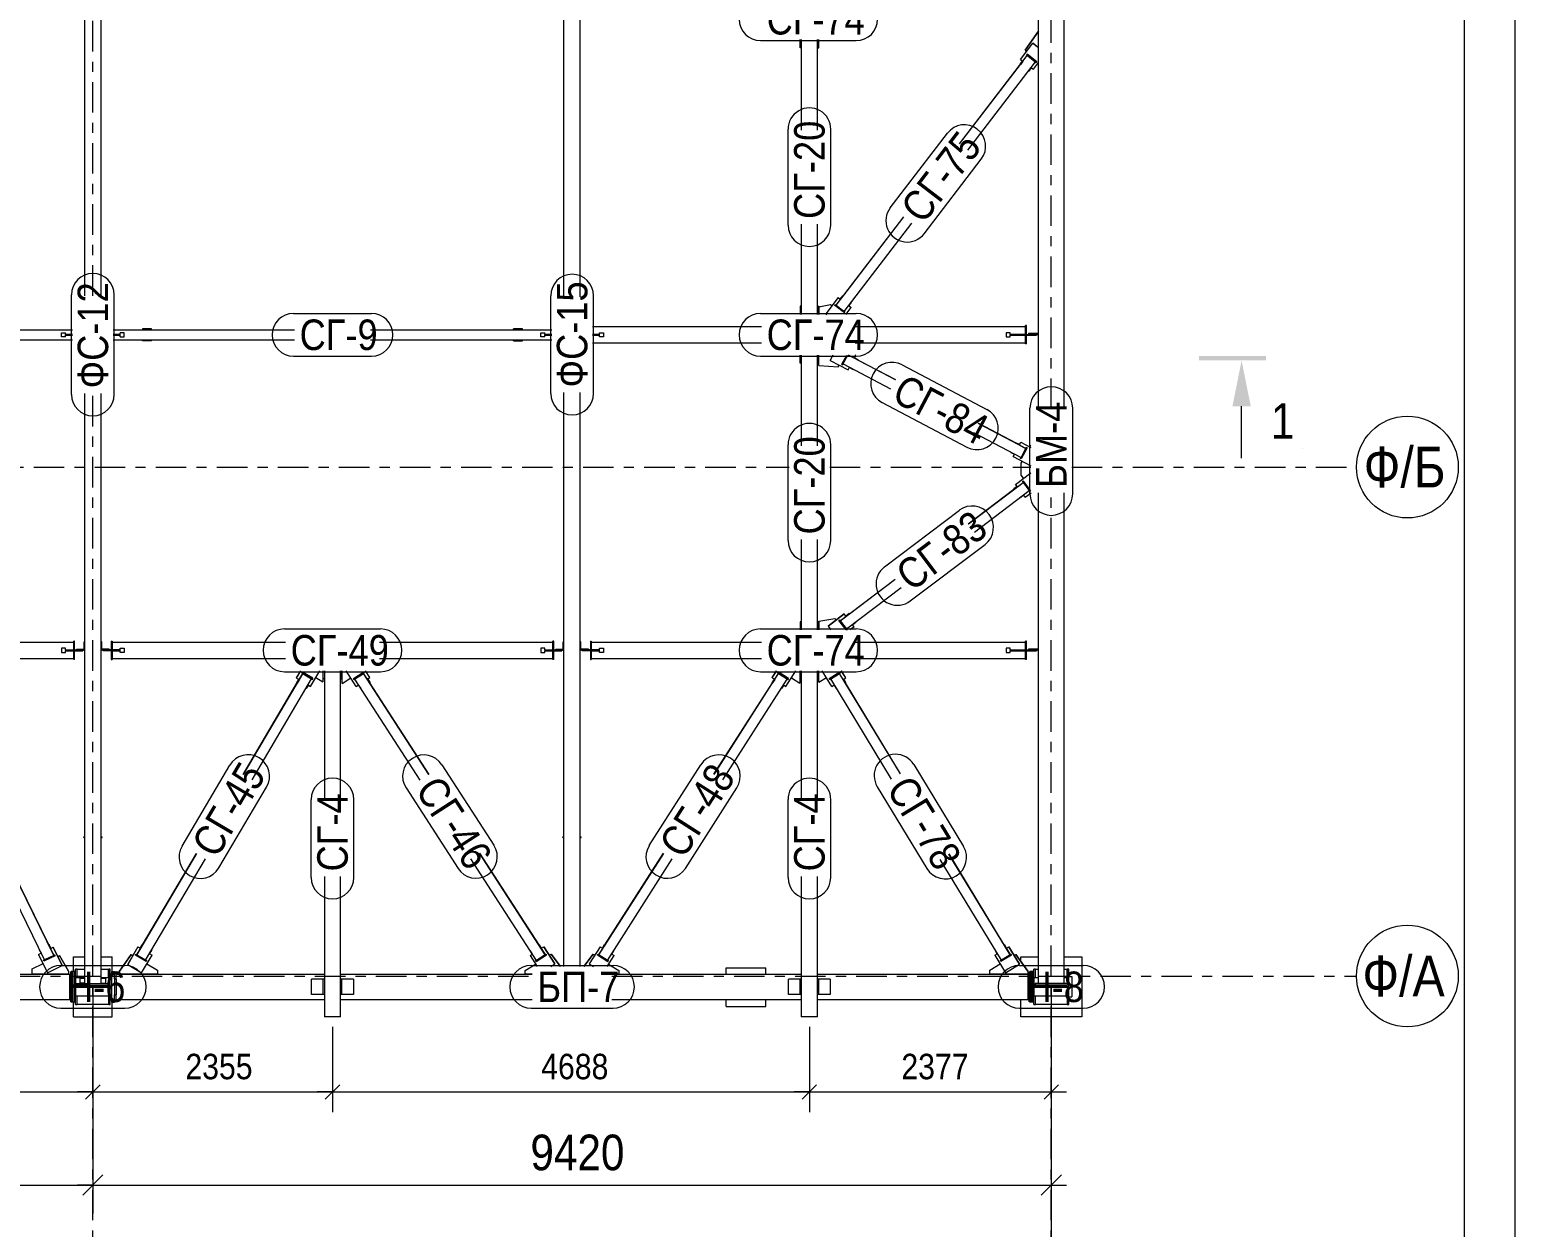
# Model space of a CAD drawing. Header units: millimetres. Extents: x -59 to 782, y -224 to 370.
# Drawn here: x 635.8 to 781.8, y -24.7 to 93 of the extents above; entities that cross this region are included whole.
import ezdxf

# ---------------------------------------------------------------- set-up
doc = ezdxf.new("R2010")
doc.units = ezdxf.units.MM
doc.linetypes.add('XKITLINE00', pattern=[0])
doc.linetypes.add('XKITLINE03', pattern=[6, 3, -1, 1, -1])
for name, color, linetype, lineweight in [('DrawingSheet', 5, 'Continuous', 0), ('Part', 2, 'Continuous', 0), ('PartMark', 3, 'Continuous', 0), ('S-GRID', 1, 'Continuous', 0), ('Section', 6, 'Continuous', 0), ('Z-DIMENSIONS', 1, 'Continuous', 0)]:
    doc.layers.add(name, color=color, linetype=linetype, lineweight=lineweight)
doc.styles.add('GOST type A', font='ARIAL.TTF')

msp = doc.modelspace()

# ---------------------------------------------------------------- hatches: boundary and pattern name
at = {"layer": 'Section'}
for points in [[(750.7, 60.9), (757.3, 60.9), (757.3, 60.48), (750.7, 60.48)], [(754.9, 60.48), (755.8, 55.98), (754, 55.98)]]:
    msp.add_hatch(color=256, dxfattribs=at).paths.add_polyline_path(points, flags=17)

# ---------------------------------------------------------------- linework, layer by layer
at = {"layer": 'DrawingSheet', "linetype": 'XKITLINE00', "lineweight": 0}
for p, q in [((781.8, -224), (781.8, 370)), ((776.8, -219), (776.8, 365))]:
    msp.add_line(p, q, dxfattribs=at)
at = {"layer": 'Part', "linetype": 'XKITLINE00', "lineweight": 0}
for p, q in [((641.2, 66.83), (641.2, 124.8)), ((642.8, 66.83), (642.8, 124.8)), ((688.3, 66.74), (688.3, 124.8)), ((689.9, 66.74), (689.9, 124.8)), ((734.95, 55.69), (734.95, 103.9)), ((737.45, 55.69), (737.45, 103.9)), ((711.5, 91.2), (711.5, 92)), ((711.62, 92), (711.62, 83.09)), ((713.22, 83.09), (713.22, 92)), ((713.34, 91.2), (713.34, 92)), ((734.95, 92.84), (733.62, 90.97)), ((733.62, 90.97), (734.95, 92.84)), ((711.62, 91.2), (711.5, 91.2)), ((713.22, 91.2), (713.34, 91.2)), ((733.17, 90.05), (734.38, 91.64)), ((733.17, 90.05), (734.38, 91.64)), ((733.62, 90.97), (733.62, 90.97)), ((733.62, 90.97), (733.78, 90.84)), ((733.81, 90.55), (733.76, 90.49)), ((733.77, 90.5), (733.81, 90.56)), ((734.77, 89.83), (733.81, 90.56)), ((733.81, 90.56), (733.81, 90.55)), ((733.81, 90.55), (734.77, 89.82)), ((734.95, 91.2), (734.38, 91.64)), ((734.38, 91.64), (734.38, 91.64)), ((734.38, 91.64), (734.95, 91.21)), ((727.19, 81.75), (733.84, 90.43)), ((727.19, 81.76), (733.16, 89.55)), ((727.99, 81.14), (734.64, 89.82)), ((733.37, 89.89), (733.13, 89.58)), ((733.13, 89.57), (733.37, 89.89)), ((733.13, 89.58), (733.13, 89.57)), ((733.13, 89.57), (733.16, 89.55)), ((733.41, 89.86), (733.16, 89.55)), ((733.17, 90.05), (733.41, 89.87)), ((733.17, 90.05), (733.17, 90.05)), ((733.37, 89.89), (733.37, 89.89)), ((733.37, 89.89), (733.41, 89.86)), ((733.41, 89.87), (733.84, 90.43)), ((733.41, 89.86), (733.41, 89.87)), ((733.76, 90.49), (733.77, 90.5)), ((733.76, 90.49), (734.72, 89.76)), ((734.23, 89.23), (733.99, 88.91)), ((734.2, 89.26), (734.44, 89.08)), ((734.2, 89.25), (734.23, 89.23)), ((734.23, 89.23), (734.23, 89.23)), ((734.44, 89.08), (734.95, 89.74)), ((734.72, 89.76), (734.77, 89.82)), ((734.77, 89.82), (734.77, 89.83)), ((733.96, 88.94), (733.99, 88.91)), ((715.05, 65.9), (721.71, 74.59)), ((715.73, 66.8), (721.7, 74.59)), ((711.62, 73.88), (711.62, 65)), ((713.22, 65), (713.22, 73.88)), ((715.84, 65.29), (722.5, 73.98)), ((711.62, 65.8), (711.5, 65.8)), ((711.5, 65.8), (711.5, 65)), ((713.22, 65.8), (713.34, 65.8)), ((713.34, 65.8), (713.34, 65)), ((713.36, 65.74), (714.48, 65.99)), ((713.36, 65.73), (714.48, 65.99)), ((713.36, 65.73), (713.36, 65.74)), ((713.36, 65), (713.36, 65.73)), ((715.25, 66.66), (714.03, 65.07)), ((715.25, 66.66), (714.03, 65.07)), ((714.48, 65.99), (714.48, 65.99)), ((714.48, 65.99), (714.64, 65.87)), ((714.48, 65.99), (714.64, 65.86)), ((714.92, 65.9), (714.97, 65.96)), ((714.92, 65.89), (714.97, 65.95)), ((714.92, 65.89), (714.92, 65.9)), ((715.88, 65.16), (714.92, 65.89)), ((714.97, 65.95), (714.97, 65.96)), ((714.97, 65.96), (715.05, 65.9)), ((715.92, 65.22), (714.97, 65.95)), ((715.05, 65.9), (715.49, 66.47)), ((715.05, 65.9), (715.05, 65.9)), ((715.05, 65.9), (715.84, 65.29)), ((715.25, 66.66), (715.46, 66.5)), ((715.25, 66.66), (715.46, 66.5)), ((715.25, 66.66), (715.25, 66.66)), ((715.46, 66.5), (715.7, 66.82)), ((715.7, 66.81), (715.46, 66.5)), ((715.46, 66.5), (715.49, 66.47)), ((715.46, 66.5), (715.46, 66.5)), ((715.49, 66.47), (715.73, 66.79)), ((715.73, 66.8), (715.7, 66.82)), ((715.7, 66.82), (715.7, 66.81)), ((715.73, 66.79), (715.7, 66.81)), ((715.73, 66.79), (715.73, 66.8)), ((716.28, 65.86), (716.31, 65.84)), ((716.31, 65.84), (716.56, 66.16)), ((716.32, 65.84), (716.52, 65.68)), ((716.32, 65.84), (716.52, 65.69)), ((716.56, 66.16), (716.53, 66.18)), ((716.56, 66.16), (716.53, 66.18)), ((716.56, 66.16), (716.56, 66.16)), ((714.03, 65.07), (714.13, 65)), ((714.03, 65.07), (714.03, 65.07)), ((715.85, 65.29), (715.92, 65.23)), ((715.88, 65.16), (715.92, 65.22)), ((715.92, 65.23), (715.92, 65.22)), ((716, 65), (716.52, 65.68)), ((716.52, 65.68), (716.52, 65.69)), ((626.61, 63.5), (640, 63.5)), ((638.92, 62.8), (638.92, 63.2)), ((638.92, 63.2), (639.32, 63.2)), ((639.32, 62.8), (638.92, 62.8)), ((639.32, 63.04), (639.32, 63.2)), ((639.32, 63.05), (640, 63.05)), ((639.32, 63.04), (639.32, 62.96)), ((639.32, 63.04), (640, 63.04)), ((639.32, 62.96), (640, 62.96)), ((639.32, 62.8), (639.32, 62.96)), ((639.32, 62.95), (640, 62.95)), ((644, 63.5), (661.82, 63.5)), ((644, 63.05), (644.68, 63.05)), ((644.68, 63.04), (644, 63.04)), ((644.68, 62.96), (644, 62.96)), ((644, 62.95), (644.68, 62.95)), ((645.08, 63.2), (644.68, 63.2)), ((644.68, 63.04), (644.68, 63.2)), ((644.68, 62.96), (644.68, 63.04)), ((644.68, 62.8), (644.68, 62.96)), ((644.68, 62.8), (645.08, 62.8)), ((645.08, 62.8), (645.08, 63.2)), ((647.75, 63.6), (646.86, 63.6)), ((646.86, 63.6), (646.86, 63.5)), ((647.69, 63.5), (647.69, 63.6)), ((647.75, 63.5), (647.75, 63.6)), ((669.28, 63.5), (687.1, 63.5)), ((684.24, 63.6), (683.35, 63.6)), ((683.35, 63.5), (683.35, 63.6)), ((683.41, 63.5), (683.41, 63.6)), ((684.24, 63.5), (684.24, 63.6)), ((686.02, 62.8), (686.02, 63.2)), ((686.02, 63.2), (686.42, 63.2)), ((686.42, 62.8), (686.02, 62.8)), ((686.42, 63.04), (686.42, 63.2)), ((686.42, 63.05), (687.1, 63.05)), ((686.42, 63.04), (686.42, 62.96)), ((686.42, 63.04), (687.1, 63.04)), ((686.42, 62.96), (687.1, 62.96)), ((686.42, 62.8), (686.42, 62.96)), ((686.42, 62.95), (687.1, 62.95)), ((691.1, 63.8), (707.72, 63.8)), ((691.1, 63.05), (691.78, 63.05)), ((691.78, 63.04), (691.1, 63.04)), ((691.78, 62.96), (691.1, 62.96)), ((691.1, 62.95), (691.78, 62.95)), ((691.78, 63.2), (692.18, 63.2)), ((691.78, 63.04), (691.78, 63.2)), ((691.78, 62.96), (691.78, 63.04)), ((691.78, 62.8), (691.78, 62.96)), ((692.18, 62.8), (691.78, 62.8)), ((692.18, 63.2), (692.18, 62.8)), ((716.93, 63.8), (733.67, 63.8)), ((732.17, 63.2), (731.77, 63.2)), ((731.77, 63.2), (731.77, 62.8)), ((731.77, 62.8), (732.17, 62.8)), ((732.17, 63.04), (732.17, 63.2)), ((732.17, 63.05), (733.67, 63.05)), ((732.17, 63.04), (732.17, 62.96)), ((732.17, 63.04), (734.75, 63.04)), ((732.17, 62.96), (734.75, 62.96)), ((732.17, 62.8), (732.17, 62.96)), ((732.17, 62.95), (733.67, 62.95)), ((733.75, 63.9), (733.67, 63.9)), ((733.67, 63.04), (733.67, 63.9)), ((733.75, 63.04), (733.67, 63.04)), ((733.75, 62.96), (733.67, 62.96)), ((733.67, 62.1), (733.67, 62.96)), ((733.75, 63.04), (733.75, 63.9)), ((733.75, 62.1), (733.75, 62.96)), ((734.95, 63.12), (733.95, 63.12)), ((733.95, 63.12), (733.95, 63.04)), ((734.75, 63.04), (734.75, 62.96)), ((734.75, 63.04), (734.95, 63.04)), ((626.61, 62.5), (640, 62.5)), ((644, 62.5), (661.82, 62.5)), ((646.86, 62.4), (646.86, 62.5)), ((647.75, 62.4), (646.86, 62.4)), ((647.69, 62.4), (647.69, 62.5)), ((647.75, 62.4), (647.75, 62.5)), ((669.28, 62.5), (687.1, 62.5)), ((683.35, 62.4), (683.35, 62.5)), ((683.35, 62.4), (684.24, 62.4)), ((683.41, 62.4), (683.41, 62.5)), ((684.24, 62.4), (684.24, 62.5)), ((691.1, 62.2), (707.72, 62.2)), ((716.93, 62.2), (733.67, 62.2)), ((733.75, 62.1), (733.67, 62.1)), ((711.5, 60.2), (711.5, 61)), ((711.62, 60.2), (711.5, 60.2)), ((711.62, 61), (711.62, 52.09)), ((713.22, 52.09), (713.22, 61)), ((713.22, 60.2), (713.34, 60.2)), ((713.34, 60.2), (713.34, 61)), ((713.36, 59.99), (713.36, 61)), ((713.36, 59.99), (715.26, 59.84)), ((714.74, 61), (714.47, 60.48)), ((714.47, 60.48), (714.74, 61)), ((714.47, 60.48), (716.24, 59.55)), ((714.47, 60.48), (714.47, 60.48)), ((715.26, 59.84), (715.35, 60.02)), ((715.62, 60.09), (716.1, 61)), ((715.62, 60.1), (716.1, 61)), ((715.62, 60.1), (715.62, 60.09)), ((715.62, 60.09), (715.69, 60.05)), ((715.69, 60.05), (716.19, 61)), ((715.74, 60.14), (720.4, 57.69)), ((720.87, 58.58), (716.26, 61)), ((716.28, 61), (716.84, 60.7)), ((716.84, 60.7), (716.98, 60.97)), ((716.84, 60.7), (716.86, 60.73)), ((716.84, 60.7), (716.84, 60.7)), ((716.84, 60.7), (716.84, 60.7)), ((716.84, 60.7), (717.2, 60.51)), ((716.84, 60.7), (716.84, 60.7)), ((716.85, 60.71), (716.85, 60.71)), ((716.86, 60.74), (717.22, 60.55)), ((716.86, 60.73), (716.86, 60.74)), ((717.22, 60.55), (716.86, 60.73)), ((716.98, 60.97), (716.92, 61)), ((716.98, 60.97), (716.92, 61)), ((716.98, 60.97), (716.98, 60.97)), ((717.2, 60.51), (717.22, 60.55)), ((717.2, 60.52), (720.88, 58.59)), ((717.22, 60.55), (717.22, 60.55)), ((716.24, 59.55), (716.37, 59.81)), ((716.36, 59.78), (716.38, 59.81)), ((716.36, 59.78), (716.71, 59.59)), ((716.36, 59.78), (716.36, 59.78)), ((716.71, 59.59), (716.73, 59.62)), ((641.2, -0.74), (641.2, 57.23)), ((642.8, -0.74), (642.8, 57.23)), ((688.3, 0.94), (688.3, 57.33)), ((689.9, 0.94), (689.9, 57.33)), ((733.7, 51.84), (729.02, 54.29)), ((729.03, 54.3), (732.71, 52.37)), ((728.56, 53.41), (733.23, 50.95)), ((732.22, 51.45), (732.23, 51.47)), ((732.22, 51.44), (732.24, 51.47)), ((732.22, 51.45), (732.22, 51.44)), ((732.22, 51.44), (732.57, 51.26)), ((732.45, 51.03), (732.57, 51.26)), ((732.45, 51.03), (732.57, 51.26)), ((732.57, 51.26), (732.59, 51.29)), ((732.7, 52.37), (732.72, 52.4)), ((732.72, 52.4), (732.7, 52.36)), ((732.7, 52.37), (732.7, 52.36)), ((732.7, 52.36), (733.06, 52.18)), ((733.08, 52.22), (732.72, 52.4)), ((732.72, 52.4), (732.72, 52.4)), ((733.08, 52.21), (732.72, 52.4)), ((733.08, 52.21), (733.06, 52.18)), ((733.06, 52.18), (733.7, 51.84)), ((733.08, 52.22), (733.2, 52.45)), ((733.08, 52.21), (733.2, 52.44)), ((733.08, 52.22), (733.08, 52.21)), ((733.74, 51.92), (733.18, 50.86)), ((733.2, 52.44), (733.2, 52.45)), ((733.2, 52.45), (734.2, 51.92)), ((733.2, 52.44), (734.2, 51.92)), ((733.23, 50.95), (733.7, 51.84)), ((733.81, 51.89), (733.25, 50.82)), ((733.7, 51.84), (733.74, 51.93)), ((733.7, 51.84), (733.7, 51.84)), ((733.81, 51.89), (733.74, 51.93)), ((733.74, 51.93), (733.74, 51.92)), ((733.81, 51.89), (733.74, 51.92)), ((733.81, 51.89), (733.81, 51.89)), ((734.08, 51.98), (734.18, 52.16)), ((734.08, 51.98), (734.18, 52.16)), ((734.2, 52.16), (734.18, 52.16)), ((734.18, 52.16), (734.18, 52.16)), ((734.18, 52.16), (734.2, 52.16)), ((732.45, 51.03), (732.45, 51.03)), ((732.45, 51.03), (734.2, 50.11)), ((733.18, 50.87), (733.23, 50.95)), ((733.18, 50.86), (733.18, 50.87)), ((733.25, 50.82), (733.18, 50.86)), ((733.25, 50.39), (733.34, 50.56)), ((733.25, 50.39), (733.34, 50.56)), ((733.25, 50.39), (733.25, 50.39)), ((733.25, 50.39), (733.25, 50.39)), ((733.25, 49.21), (733.25, 50.39)), ((728.05, 44.42), (733.43, 48.49)), ((732.68, 48.3), (734.2, 49.45)), ((732.68, 48.3), (734.2, 49.45)), ((732.86, 48.06), (732.68, 48.3)), ((732.68, 48.3), (732.68, 48.3)), ((732.86, 48.06), (733.43, 48.49)), ((733.47, 48.91), (733.25, 49.21)), ((733.37, 48.58), (733.43, 48.62)), ((733.43, 48.61), (733.37, 48.57)), ((733.37, 48.57), (733.37, 48.58)), ((733.37, 48.57), (734.1, 47.61)), ((734.16, 47.67), (733.43, 48.62)), ((733.43, 48.62), (733.43, 48.61)), ((733.43, 48.61), (734.16, 47.66)), ((728.04, 44.43), (732.53, 47.83)), ((728.65, 43.62), (734.03, 47.69)), ((732.83, 48.1), (732.51, 47.86)), ((732.51, 47.85), (732.83, 48.09)), ((732.51, 47.86), (732.51, 47.85)), ((732.54, 47.82), (732.51, 47.85)), ((732.86, 48.06), (732.54, 47.82)), ((732.83, 48.09), (732.83, 48.09)), ((732.83, 48.09), (732.86, 48.06)), ((732.86, 48.06), (732.86, 48.06)), ((733.17, 46.99), (733.14, 47.02)), ((733.48, 47.23), (733.17, 46.99)), ((733.64, 47.03), (733.46, 47.26)), ((733.46, 47.26), (733.48, 47.23)), ((733.48, 47.23), (733.48, 47.23)), ((733.64, 47.03), (734.22, 47.47)), ((734.1, 47.61), (734.16, 47.66)), ((734.16, 47.66), (734.16, 47.67)), ((734.95, -0.74), (734.95, 47.47)), ((737.45, -0.74), (737.45, 47.47)), ((711.62, 42.88), (711.62, 34)), ((713.22, 34), (713.22, 42.88)), ((715.46, 34.9), (720.85, 38.98)), ((716.06, 34.1), (721.45, 38.18)), ((716.35, 35.59), (720.84, 38.99)), ((713.36, 34.86), (714.93, 35.14)), ((713.36, 34.86), (714.93, 35.14)), ((714.26, 34.38), (715.85, 35.58)), ((715.85, 35.58), (714.26, 34.37)), ((714.93, 35.14), (714.93, 35.14)), ((715.05, 34.98), (714.93, 35.14)), ((715.05, 34.98), (714.93, 35.14)), ((715.46, 34.91), (716.03, 35.34)), ((716.01, 35.37), (715.85, 35.58)), ((716.01, 35.37), (715.85, 35.58)), ((715.85, 35.58), (715.85, 35.58)), ((716.01, 35.38), (716.33, 35.62)), ((716.33, 35.61), (716.01, 35.37)), ((716.01, 35.37), (716.01, 35.38)), ((716.03, 35.34), (716.01, 35.37)), ((716.03, 35.34), (716.35, 35.58)), ((716.35, 35.59), (716.33, 35.62)), ((716.33, 35.62), (716.33, 35.61)), ((716.35, 35.58), (716.33, 35.61)), ((716.35, 35.58), (716.35, 35.59)), ((711.62, 34.8), (711.5, 34.8)), ((711.5, 34.8), (711.5, 34)), ((713.22, 34.8), (713.34, 34.8)), ((713.34, 34.8), (713.34, 34)), ((713.36, 34.86), (713.36, 34.86)), ((713.36, 34), (713.36, 34.86)), ((714.26, 34.37), (714.26, 34.38)), ((714.26, 34.37), (714.54, 34)), ((715.33, 34.94), (715.4, 34.99)), ((715.33, 34.93), (715.4, 34.98)), ((715.33, 34.93), (715.33, 34.94)), ((716.04, 34), (715.33, 34.93)), ((715.4, 34.98), (715.4, 34.99)), ((715.46, 34.91), (715.4, 34.99)), ((716.12, 34.02), (715.4, 34.98)), ((715.46, 34.91), (715.46, 34.9)), ((715.46, 34.9), (716.06, 34.1)), ((716.12, 34.03), (716.06, 34.1)), ((716.1, 34), (716.12, 34.02)), ((716.12, 34.02), (716.12, 34.03)), ((716.82, 34.3), (716.41, 34)), ((716.66, 34.51), (716.64, 34.54)), ((716.66, 34.51), (716.98, 34.75)), ((716.82, 34.3), (716.66, 34.51)), ((716.82, 34.31), (716.66, 34.51)), ((716.82, 34.31), (716.82, 34.3)), ((716.98, 34.76), (716.96, 34.78)), ((716.98, 34.75), (716.96, 34.78)), ((716.98, 34.75), (716.98, 34.76)), ((626.61, 32.8), (640.12, 32.8)), ((639.32, 32.2), (638.92, 32.2)), ((638.92, 32.2), (638.92, 31.8)), ((639.32, 32.04), (639.32, 32.2)), ((640.2, 32.9), (640.12, 32.9)), ((640.12, 32.04), (640.12, 32.9)), ((640.2, 32.04), (640.2, 32.9)), ((641.13, 32.11), (641.13, 32.84)), ((641.13, 32.84), (641.2, 32.84)), ((642.87, 32.84), (642.8, 32.84)), ((642.87, 32.11), (642.87, 32.84)), ((643.8, 32.9), (643.8, 32.04)), ((643.8, 32.9), (643.88, 32.9)), ((643.88, 32.9), (643.88, 32.04)), ((643.88, 32.8), (660.94, 32.8)), ((644.68, 32.2), (645.08, 32.2)), ((644.68, 32.04), (644.68, 32.2)), ((645.08, 32.2), (645.08, 31.8)), ((670.16, 32.8), (687.22, 32.8)), ((686.42, 32.2), (686.02, 32.2)), ((686.02, 32.2), (686.02, 31.8)), ((686.42, 32.04), (686.42, 32.2)), ((687.3, 32.9), (687.22, 32.9)), ((687.22, 32.04), (687.22, 32.9)), ((687.3, 32.04), (687.3, 32.9)), ((688.23, 32.11), (688.23, 32.84)), ((688.23, 32.84), (688.3, 32.84)), ((689.97, 32.84), (689.9, 32.84)), ((689.97, 32.11), (689.97, 32.84)), ((690.9, 32.9), (690.9, 32.04)), ((690.9, 32.9), (690.98, 32.9)), ((690.98, 32.9), (690.98, 32.04)), ((690.98, 32.8), (707.72, 32.8)), ((691.78, 32.2), (692.18, 32.2)), ((691.78, 32.04), (691.78, 32.2)), ((692.18, 32.2), (692.18, 31.8)), ((716.93, 32.8), (733.67, 32.8)), ((732.17, 32.2), (731.77, 32.2)), ((731.77, 32.2), (731.77, 31.8)), ((732.17, 32.04), (732.17, 32.2)), ((733.75, 32.9), (733.67, 32.9)), ((733.67, 32.04), (733.67, 32.9)), ((733.75, 32.04), (733.75, 32.9)), ((626.61, 31.2), (640.12, 31.2)), ((638.92, 31.8), (639.32, 31.8)), ((639.32, 32.05), (640.12, 32.05)), ((639.32, 32.04), (639.32, 31.96)), ((639.32, 32.04), (641, 32.04)), ((639.32, 31.96), (641, 31.96)), ((639.32, 31.8), (639.32, 31.96)), ((639.32, 31.95), (640.12, 31.95)), ((640.2, 32.04), (640.12, 32.04)), ((640.2, 31.96), (640.12, 31.96)), ((640.12, 31.1), (640.12, 31.96)), ((640.2, 31.1), (640.12, 31.1)), ((640.2, 31.1), (640.2, 31.96)), ((640.4, 32.04), (640.4, 32.11)), ((640.4, 32.11), (641.13, 32.11)), ((641, 32.04), (641, 31.96)), ((641, 32.04), (641.2, 32.04)), ((642.8, 32.04), (643, 32.04)), ((643.6, 32.11), (642.87, 32.11)), ((644.68, 32.04), (643, 32.04)), ((643, 31.96), (643, 32.04)), ((644.68, 31.96), (643, 31.96)), ((643.6, 32.04), (643.6, 32.11)), ((643.8, 32.04), (643.88, 32.04)), ((643.8, 31.96), (643.8, 31.1)), ((643.8, 31.96), (643.88, 31.96)), ((643.8, 31.1), (643.88, 31.1)), ((643.88, 32.05), (644.68, 32.05)), ((643.88, 31.96), (643.88, 31.1)), ((643.88, 31.95), (644.68, 31.95)), ((643.88, 31.2), (660.94, 31.2)), ((644.68, 31.96), (644.68, 32.04)), ((644.68, 31.8), (644.68, 31.96)), ((645.08, 31.8), (644.68, 31.8)), ((670.16, 31.2), (687.22, 31.2)), ((686.02, 31.8), (686.42, 31.8)), ((686.42, 32.05), (687.22, 32.05)), ((686.42, 32.04), (686.42, 31.96)), ((686.42, 32.04), (688.1, 32.04)), ((686.42, 31.96), (688.1, 31.96)), ((686.42, 31.8), (686.42, 31.96)), ((686.42, 31.95), (687.22, 31.95)), ((687.3, 32.04), (687.22, 32.04)), ((687.3, 31.96), (687.22, 31.96)), ((687.22, 31.1), (687.22, 31.96)), ((687.3, 31.1), (687.22, 31.1)), ((687.3, 31.1), (687.3, 31.96)), ((687.5, 32.04), (687.5, 32.11)), ((687.5, 32.11), (688.23, 32.11)), ((688.1, 32.04), (688.1, 31.96)), ((688.1, 32.04), (688.3, 32.04)), ((689.9, 32.04), (690.1, 32.04)), ((690.7, 32.11), (689.97, 32.11)), ((691.78, 32.04), (690.1, 32.04)), ((690.1, 31.96), (690.1, 32.04)), ((691.78, 31.96), (690.1, 31.96)), ((690.7, 32.04), (690.7, 32.11)), ((690.9, 32.04), (690.98, 32.04)), ((690.9, 31.96), (690.9, 31.1)), ((690.9, 31.96), (690.98, 31.96)), ((690.9, 31.1), (690.98, 31.1)), ((690.98, 32.05), (691.78, 32.05)), ((690.98, 31.96), (690.98, 31.1)), ((690.98, 31.95), (691.78, 31.95)), ((690.98, 31.2), (707.72, 31.2)), ((691.78, 31.96), (691.78, 32.04)), ((691.78, 31.8), (691.78, 31.96)), ((692.18, 31.8), (691.78, 31.8)), ((716.93, 31.2), (733.67, 31.2)), ((731.77, 31.8), (732.17, 31.8)), ((732.17, 32.05), (733.67, 32.05)), ((732.17, 32.04), (732.17, 31.96)), ((732.17, 32.04), (734.75, 32.04)), ((732.17, 31.96), (734.75, 31.96)), ((732.17, 31.8), (732.17, 31.96)), ((732.17, 31.95), (733.67, 31.95)), ((733.75, 32.04), (733.67, 32.04)), ((733.75, 31.96), (733.67, 31.96)), ((733.67, 31.1), (733.67, 31.96)), ((733.75, 31.1), (733.67, 31.1)), ((733.75, 31.1), (733.75, 31.96)), ((734.95, 32.12), (733.95, 32.12)), ((733.95, 32.12), (733.95, 32.04)), ((734.75, 32.04), (734.75, 31.96)), ((734.75, 32.04), (734.95, 32.04)), ((656.79, 19.79), (662.64, 29.7)), ((662.02, 29.27), (662.45, 30)), ((662.02, 29.28), (662.45, 30)), ((662.02, 29.28), (662.02, 29.27)), ((662.02, 29.27), (662.28, 29.12)), ((662.28, 29.12), (662.63, 29.71)), ((662.56, 29.79), (662.6, 29.86)), ((662.6, 29.82), (662.56, 29.76)), ((662.56, 29.76), (662.56, 29.79)), ((662.56, 29.76), (663.59, 29.14)), ((663.63, 29.25), (662.6, 29.86)), ((662.6, 29.86), (662.6, 29.82)), ((662.6, 29.82), (663.63, 29.21)), ((663.4, 28.46), (664.31, 30)), ((663.59, 29.14), (663.63, 29.21)), ((663.63, 29.21), (663.63, 29.25)), ((663.91, 29.33), (664.61, 28.91)), ((664.61, 30), (664.61, 28.91)), ((664.63, 29.2), (664.63, 30)), ((664.75, 30), (664.75, 17.24)), ((666.35, 17.24), (666.35, 30)), ((666.47, 29.2), (666.47, 30)), ((666.49, 28.77), (666.49, 30)), ((666.5, 28.75), (667.34, 29.29)), ((667.88, 28.45), (666.88, 30)), ((667.62, 29.23), (668.63, 29.88)), ((667.62, 29.19), (668.63, 29.84)), ((667.62, 29.23), (667.62, 29.19)), ((667.66, 29.12), (668.67, 29.77)), ((675.01, 19.79), (668.59, 29.72)), ((668.98, 29.15), (668.6, 29.73)), ((668.63, 29.84), (668.63, 29.88)), ((668.63, 29.88), (668.67, 29.81)), ((668.67, 29.77), (668.63, 29.84)), ((668.67, 29.77), (668.67, 29.81)), ((669.23, 29.32), (668.78, 30)), ((669.23, 29.32), (668.79, 30)), ((668.97, 29.15), (669.23, 29.32)), ((669.23, 29.32), (669.23, 29.32)), ((703.06, 19.8), (709.4, 29.72)), ((708.77, 29.31), (709.21, 30)), ((708.77, 29.32), (709.2, 30)), ((708.77, 29.32), (708.77, 29.31)), ((708.77, 29.31), (709.02, 29.15)), ((709.02, 29.15), (709.39, 29.73)), ((709.32, 29.81), (709.36, 29.88)), ((709.36, 29.84), (709.32, 29.77)), ((709.32, 29.77), (709.32, 29.81)), ((709.32, 29.77), (710.33, 29.13)), ((710.38, 29.23), (709.36, 29.88)), ((709.36, 29.88), (709.36, 29.84)), ((709.36, 29.84), (710.38, 29.19)), ((710.11, 28.45), (711.1, 30)), ((710.38, 29.19), (710.38, 29.23)), ((710.66, 29.3), (711.48, 28.77)), ((711.48, 30), (711.48, 28.77)), ((711.5, 29.2), (711.5, 30)), ((711.62, 30), (711.62, 17.24)), ((713.22, 17.24), (713.22, 30)), ((713.34, 29.2), (713.34, 30)), ((713.36, 28.87), (713.36, 30)), ((713.36, 28.87), (714.11, 29.32)), ((714.63, 28.46), (713.69, 30)), ((714.38, 29.24), (715.41, 29.87)), ((714.38, 29.21), (715.41, 29.83)), ((714.38, 29.24), (714.38, 29.21)), ((714.38, 29.21), (714.43, 29.14)), ((714.43, 29.14), (715.46, 29.76)), ((721.36, 19.85), (715.37, 29.71)), ((715.74, 29.13), (715.38, 29.72)), ((715.41, 29.83), (715.41, 29.87)), ((715.41, 29.87), (715.46, 29.8)), ((715.46, 29.76), (715.41, 29.83)), ((715.46, 29.76), (715.46, 29.8)), ((716, 29.29), (715.56, 30)), ((716, 29.29), (715.57, 30)), ((715.74, 29.13), (716, 29.29)), ((716, 29.29), (716, 29.29)), ((656.76, 19.81), (662.06, 28.78)), ((657.65, 19.28), (663.5, 29.2)), ((662.24, 29.15), (662.04, 28.81)), ((662.04, 28.79), (662.24, 29.13)), ((662.04, 28.81), (662.04, 28.79)), ((662.04, 28.79), (662.08, 28.77)), ((662.28, 29.11), (662.08, 28.77)), ((662.24, 29.14), (662.24, 29.13)), ((662.24, 29.13), (662.28, 29.11)), ((662.28, 29.11), (662.28, 29.12)), ((662.95, 28.26), (662.97, 28.24)), ((663.18, 28.58), (662.97, 28.24)), ((663.15, 28.61), (663.4, 28.46)), ((663.15, 28.6), (663.18, 28.58)), ((663.18, 28.58), (663.18, 28.59)), ((664.75, 29.2), (664.63, 29.2)), ((666.35, 29.2), (666.47, 29.2)), ((666.5, 28.75), (666.49, 28.77)), ((667.62, 29.19), (667.66, 29.12)), ((674.17, 19.25), (667.75, 29.18)), ((667.88, 28.45), (668.12, 28.6)), ((668.1, 28.58), (668.13, 28.6)), ((668.1, 28.59), (668.1, 28.58)), ((668.1, 28.58), (668.32, 28.24)), ((668.32, 28.24), (668.34, 28.26)), ((668.98, 29.14), (669.01, 29.16)), ((668.98, 29.15), (668.98, 29.14)), ((668.98, 29.14), (669.19, 28.81)), ((669.01, 29.16), (669.01, 29.17)), ((669.23, 28.83), (669.01, 29.16)), ((669.02, 29.18), (669.23, 28.86)), ((669.19, 28.81), (669.23, 28.83)), ((675.04, 19.81), (669.21, 28.82)), ((669.23, 28.86), (669.23, 28.83)), ((703.03, 19.82), (708.78, 28.82)), ((703.9, 19.26), (710.25, 29.18)), ((708.98, 29.18), (708.77, 28.85)), ((708.77, 28.82), (708.99, 29.16)), ((708.77, 28.85), (708.77, 28.82)), ((708.77, 28.82), (708.8, 28.8)), ((709.02, 29.14), (708.8, 28.8)), ((708.99, 29.17), (708.99, 29.16)), ((708.99, 29.16), (709.02, 29.14)), ((709.02, 29.14), (709.02, 29.15)), ((709.66, 28.26), (709.68, 28.24)), ((709.9, 28.58), (709.68, 28.24)), ((709.87, 28.6), (709.9, 28.58)), ((709.88, 28.6), (710.11, 28.45)), ((709.9, 28.58), (709.9, 28.59)), ((710.33, 29.13), (710.38, 29.19)), ((711.62, 29.2), (711.5, 29.2)), ((713.22, 29.2), (713.34, 29.2)), ((720.5, 19.33), (714.52, 29.19)), ((714.63, 28.46), (714.87, 28.61)), ((714.85, 28.58), (714.88, 28.6)), ((714.85, 28.59), (714.85, 28.58)), ((714.85, 28.58), (715.06, 28.24)), ((715.06, 28.24), (715.08, 28.26)), ((715.74, 29.12), (715.78, 29.14)), ((715.74, 29.13), (715.74, 29.12)), ((715.74, 29.12), (715.95, 28.78)), ((715.78, 29.16), (715.98, 28.83)), ((715.78, 29.14), (715.78, 29.15)), ((715.98, 28.8), (715.78, 29.14)), ((715.95, 28.78), (715.98, 28.8)), ((721.39, 19.86), (715.97, 28.79)), ((715.98, 28.83), (715.98, 28.8)), ((641.1, 13.6), (641.1, 13.68)), ((641.1, 13.68), (641.2, 13.68)), ((641.1, 13.6), (641.2, 13.6)), ((642.8, 13.68), (642.9, 13.68)), ((642.8, 13.6), (642.9, 13.6)), ((642.9, 13.6), (642.9, 13.68)), ((688.2, 13.6), (688.2, 13.68)), ((688.2, 13.68), (688.3, 13.68)), ((688.2, 13.6), (688.3, 13.6)), ((689.9, 13.68), (690, 13.68)), ((689.9, 13.6), (690, 13.6)), ((690, 13.6), (690, 13.68)), ((638.15, 2.02), (633.43, 11.69)), ((637.67, 3.07), (633.46, 11.71)), ((646.32, 2.06), (652.21, 12.03)), ((646.88, 3.07), (652.18, 12.05)), ((686.45, 2.08), (680, 12.06)), ((685.86, 3.07), (680.03, 12.08)), ((691.73, 2.08), (698.11, 12.05)), ((692.33, 3.07), (698.08, 12.07)), ((732.15, 2.07), (726.13, 11.98)), ((731.57, 3.07), (726.16, 12)), ((637.25, 1.58), (632.53, 11.26)), ((647.18, 1.55), (653.07, 11.52)), ((685.61, 1.54), (679.16, 11.52)), ((692.58, 1.54), (698.95, 11.51)), ((731.29, 1.55), (725.27, 11.46)), ((664.75, 9.78), (664.75, -3.97)), ((666.35, -3.97), (666.35, 9.78)), ((711.62, 9.78), (711.62, -3.97)), ((713.22, -3.97), (713.22, 9.78)), ((637.66, 3.07), (637.7, 3.09)), ((637.66, 3.07), (637.66, 3.04)), ((637.7, 3.06), (637.66, 3.04)), ((637.66, 3.04), (637.83, 2.68)), ((637.87, 2.73), (637.7, 3.09)), ((637.7, 3.09), (637.7, 3.06)), ((637.87, 2.7), (637.7, 3.06)), ((646.65, 2.75), (646.86, 3.09)), ((646.86, 3.06), (646.65, 2.72)), ((646.69, 2.7), (646.89, 3.04)), ((646.89, 3.07), (646.86, 3.09)), ((646.86, 3.09), (646.86, 3.06)), ((646.89, 3.04), (646.86, 3.06)), ((646.89, 3.04), (646.89, 3.07)), ((685.85, 3.06), (685.88, 3.08)), ((685.88, 3.06), (685.85, 3.04)), ((685.85, 3.06), (685.85, 3.04)), ((685.85, 3.04), (686.06, 2.7)), ((686.1, 2.75), (685.88, 3.08)), ((685.88, 3.08), (685.88, 3.06)), ((686.1, 2.72), (685.88, 3.06)), ((692.09, 2.75), (692.3, 3.09)), ((692.3, 3.06), (692.09, 2.72)), ((692.12, 2.7), (692.34, 3.04)), ((692.34, 3.06), (692.3, 3.09)), ((692.3, 3.09), (692.3, 3.06)), ((692.34, 3.04), (692.3, 3.06)), ((692.34, 3.04), (692.34, 3.06)), ((731.57, 3.07), (731.6, 3.09)), ((731.57, 3.07), (731.57, 3.04)), ((731.6, 3.06), (731.57, 3.04)), ((731.57, 3.04), (731.77, 2.7)), ((731.81, 2.75), (731.6, 3.09)), ((731.6, 3.09), (731.6, 3.06)), ((731.81, 2.72), (731.6, 3.06)), ((636.67, 2.13), (636.89, 2.24)), ((636.67, 2.13), (636.89, 2.24)), ((636.67, 2.13), (636.67, 2.13)), ((636.67, 2.13), (637.54, 0.33)), ((636.72, 2.61), (636.74, 2.62)), ((636.72, 2.61), (636.72, 2.59)), ((636.72, 2.59), (636.75, 2.6)), ((636.72, 2.59), (636.9, 2.23)), ((636.9, 2.23), (636.93, 2.24)), ((638.24, 2.06), (637.16, 1.53)), ((637.16, 1.57), (637.24, 1.61)), ((637.16, 1.53), (637.16, 1.57)), ((637.19, 1.46), (637.16, 1.53)), ((638.28, 1.98), (637.19, 1.46)), ((638.15, 2.02), (637.25, 1.58)), ((637.87, 2.7), (637.83, 2.68)), ((637.84, 2.69), (638.15, 2.05)), ((637.87, 2.72), (638.1, 2.83)), ((637.87, 2.71), (638.1, 2.82)), ((637.87, 2.73), (637.87, 2.7)), ((638.1, 2.82), (638.1, 2.83)), ((638.1, 2.83), (638.98, 1.04)), ((638.98, 1.03), (638.1, 2.82)), ((638.15, 2.05), (638.24, 2.09)), ((638.15, 2.05), (638.15, 2.02)), ((638.28, 2.02), (638.24, 2.09)), ((638.24, 2.09), (638.24, 2.06)), ((638.28, 1.98), (638.24, 2.06)), ((638.28, 1.98), (638.28, 2.02)), ((638.54, 1.94), (638.72, 2.03)), ((638.54, 1.93), (638.72, 2.02)), ((639.61, 0.49), (638.72, 2.03)), ((638.72, 2.03), (638.72, 2.02)), ((638.72, 2.02), (639.61, 0.49)), ((640.1, 0.44), (640.1, 1.88)), ((640.1, 1.88), (641.2, 1.88)), ((642.8, 1.88), (643.9, 1.88)), ((643.9, 0.44), (643.9, 1.88)), ((645.75, 2.11), (644.62, 0.49)), ((644.62, 0.49), (645.75, 2.11)), ((646.43, 2.87), (645.42, 1.15)), ((646.43, 2.86), (645.42, 1.14)), ((645.75, 2.11), (645.92, 2.01)), ((645.75, 2.11), (645.75, 2.11)), ((645.75, 2.11), (645.92, 2.01)), ((646.19, 2.07), (646.23, 2.14)), ((646.19, 2.04), (646.23, 2.11)), ((646.19, 2.04), (646.19, 2.07)), ((647.23, 1.43), (646.19, 2.04)), ((646.23, 2.11), (646.23, 2.14)), ((646.23, 2.14), (646.32, 2.09)), ((647.27, 1.5), (646.23, 2.11)), ((646.32, 2.09), (646.68, 2.7)), ((646.32, 2.09), (646.32, 2.06)), ((646.32, 2.06), (647.18, 1.55)), ((646.43, 2.87), (646.65, 2.74)), ((646.43, 2.86), (646.43, 2.87)), ((646.43, 2.86), (646.65, 2.73)), ((646.65, 2.72), (646.65, 2.75)), ((646.65, 2.72), (646.69, 2.7)), ((646.79, 0.33), (647.81, 2.05)), ((647.2, 1.58), (647.27, 1.53)), ((647.23, 1.43), (647.27, 1.5)), ((647.27, 1.53), (647.27, 1.5)), ((647.56, 2.19), (647.58, 2.17)), ((647.58, 2.17), (647.79, 2.52)), ((647.59, 2.18), (647.81, 2.05)), ((647.59, 2.18), (647.81, 2.06)), ((647.79, 2.52), (647.76, 2.53)), ((647.79, 2.54), (647.77, 2.55)), ((647.79, 2.52), (647.79, 2.54)), ((647.81, 2.05), (647.81, 2.06)), ((684.97, 2.5), (684.99, 2.51)), ((684.97, 2.5), (684.97, 2.47)), ((684.97, 2.47), (685, 2.49)), ((684.97, 2.47), (685.19, 2.14)), ((684.97, 2.01), (685.18, 2.15)), ((684.97, 2.01), (685.18, 2.15)), ((684.97, 2.01), (684.97, 2.01)), ((684.97, 2.01), (685.66, 0.94)), ((685.19, 2.14), (685.21, 2.15)), ((686.54, 2.13), (685.53, 1.48)), ((685.53, 1.51), (685.6, 1.56)), ((685.53, 1.48), (685.53, 1.51)), ((685.57, 1.41), (685.53, 1.48)), ((686.58, 2.06), (685.57, 1.41)), ((686.45, 2.08), (685.61, 1.54)), ((686.1, 2.72), (686.06, 2.7)), ((686.07, 2.7), (686.45, 2.11)), ((686.1, 2.74), (686.32, 2.88)), ((686.1, 2.73), (686.32, 2.87)), ((686.1, 2.75), (686.1, 2.72)), ((686.32, 2.87), (686.32, 2.88)), ((686.32, 2.88), (687.4, 1.2)), ((687.4, 1.2), (686.32, 2.87)), ((686.45, 2.11), (686.54, 2.16)), ((686.45, 2.11), (686.45, 2.08)), ((686.58, 2.1), (686.54, 2.16)), ((686.54, 2.16), (686.54, 2.13)), ((686.58, 2.06), (686.54, 2.13)), ((686.58, 2.06), (686.58, 2.1)), ((686.86, 2.04), (687.03, 2.15)), ((686.86, 2.04), (687.03, 2.15)), ((687.95, 0.94), (687.03, 2.15)), ((687.03, 2.15), (687.03, 2.15)), ((687.03, 2.15), (687.95, 0.94)), ((691.16, 2.15), (690.25, 0.94)), ((690.25, 0.94), (691.16, 2.14)), ((691.87, 2.88), (690.79, 1.2)), ((691.87, 2.87), (690.79, 1.19)), ((691.16, 2.15), (691.33, 2.04)), ((691.16, 2.14), (691.16, 2.15)), ((691.16, 2.14), (691.33, 2.04)), ((691.6, 2.09), (691.65, 2.16)), ((691.6, 2.06), (691.65, 2.12)), ((691.6, 2.06), (691.6, 2.09)), ((692.62, 1.41), (691.6, 2.06)), ((691.65, 2.12), (691.65, 2.16)), ((691.65, 2.16), (691.73, 2.11)), ((692.66, 1.48), (691.65, 2.12)), ((691.73, 2.11), (692.12, 2.7)), ((691.73, 2.11), (691.73, 2.08)), ((691.73, 2.08), (692.58, 1.54)), ((691.87, 2.88), (692.09, 2.74)), ((691.87, 2.87), (691.87, 2.88)), ((691.87, 2.87), (692.09, 2.73)), ((692.09, 2.72), (692.09, 2.75)), ((692.09, 2.72), (692.12, 2.7)), ((692.53, 0.94), (693.22, 2.01)), ((692.59, 1.56), (692.66, 1.52)), ((692.62, 1.41), (692.66, 1.48)), ((692.66, 1.52), (692.66, 1.48)), ((692.97, 2.16), (693, 2.14)), ((693, 2.14), (693.21, 2.48)), ((693, 2.15), (693.22, 2.01)), ((693, 2.15), (693.22, 2.02)), ((693.21, 2.48), (693.19, 2.5)), ((693.21, 2.51), (693.2, 2.51)), ((693.21, 2.48), (693.21, 2.51)), ((693.22, 2.01), (693.22, 2.02)), ((730.66, 2.04), (730.88, 2.17)), ((730.66, 2.04), (730.88, 2.17)), ((730.66, 2.04), (730.66, 2.04)), ((730.66, 2.04), (731.7, 0.33)), ((730.68, 2.53), (730.69, 2.54)), ((730.68, 2.53), (730.68, 2.5)), ((730.68, 2.5), (730.7, 2.52)), ((730.68, 2.5), (730.88, 2.16)), ((730.88, 2.16), (730.91, 2.18)), ((732.23, 2.11), (731.2, 1.49)), ((731.2, 1.53), (731.28, 1.57)), ((731.2, 1.49), (731.2, 1.53)), ((731.24, 1.42), (731.2, 1.49)), ((732.28, 2.04), (731.24, 1.42)), ((732.15, 2.07), (731.29, 1.55)), ((731.81, 2.72), (731.77, 2.7)), ((731.78, 2.7), (732.15, 2.1)), ((731.81, 2.73), (732.03, 2.87)), ((731.81, 2.74), (732.03, 2.87)), ((731.81, 2.75), (731.81, 2.72)), ((732.03, 2.87), (732.03, 2.87)), ((733.07, 1.16), (732.03, 2.87)), ((732.03, 2.87), (733.07, 1.16)), ((732.15, 2.1), (732.23, 2.15)), ((732.15, 2.1), (732.15, 2.07)), ((732.28, 2.08), (732.23, 2.15)), ((732.23, 2.15), (732.23, 2.11)), ((732.28, 2.04), (732.23, 2.11)), ((732.28, 2.04), (732.28, 2.08)), ((732.55, 2.02), (732.72, 2.13)), ((732.55, 2.02), (732.72, 2.12)), ((733.89, 0.49), (732.72, 2.13)), ((732.72, 2.13), (732.72, 2.12)), ((732.72, 2.12), (733.89, 0.49)), ((733.2, 1.46), (733.2, 1.88)), ((733.2, 1.88), (734.95, 1.88)), ((737.45, 1.88), (739.2, 1.88)), ((739.2, 1.88), (739.2, -4)), ((622.8, 0.19), (639.72, 0.19)), ((636.02, 0.72), (637.1, 1.24)), ((636.02, 0.71), (637.1, 1.23)), ((636.02, 0.71), (636.02, 0.72)), ((636.02, 0.19), (636.02, 0.71)), ((639.61, 0.19), (636.02, 0.19)), ((637.54, 0.33), (638.98, 1.03)), ((638.98, 1.03), (638.98, 1.04)), ((639.61, 0.49), (639.61, 0.49)), ((639.61, 0.49), (639.61, 0.19)), ((639.72, -0.26), (639.72, 0.19)), ((640.18, 0.44), (639.88, 0.44)), ((639.88, -0.26), (639.88, 0.44)), ((640.18, -2.56), (640.18, 0.44)), ((640.44, 0.68), (640.29, 0.68)), ((640.29, -0.16), (640.29, 0.68)), ((640.44, -0.16), (640.44, 0.68)), ((640.45, 0.68), (641.2, 0.68)), ((640.45, -0.16), (640.45, 0.68)), ((642.8, 0.68), (643.55, 0.68)), ((643.55, -0.16), (643.55, 0.68)), ((643.71, 0.68), (643.56, 0.68)), ((643.56, 0.68), (643.56, -0.16)), ((643.71, -0.16), (643.71, 0.68)), ((643.82, 0.44), (643.82, -2.56)), ((643.82, 0.44), (644.12, 0.44)), ((644.12, -0.26), (644.12, 0.44)), ((644.28, 0.19), (664.75, 0.19)), ((644.28, -0.26), (644.28, 0.19)), ((644.62, 0.49), (644.62, 0.49)), ((644.62, 0.19), (644.62, 0.49)), ((648.34, 0.19), (644.62, 0.19)), ((645.42, 1.14), (645.42, 1.15)), ((645.42, 1.14), (646.79, 0.33)), ((647.3, 1.2), (648.34, 0.59)), ((647.31, 1.2), (648.34, 0.59)), ((648.34, 0.59), (648.34, 0.59)), ((648.34, 0.59), (648.34, 0.19)), ((666.35, 0.19), (685.18, 0.19)), ((684.5, 0.53), (685.51, 1.18)), ((684.5, 0.53), (685.51, 1.17)), ((684.5, 0.53), (684.5, 0.53)), ((684.5, 0.19), (684.5, 0.53)), ((685.18, 0.19), (684.5, 0.19)), ((687, 0.94), (687.4, 1.2)), ((687.4, 1.2), (687.4, 1.2)), ((690.79, 1.19), (690.79, 1.2)), ((690.79, 1.19), (691.19, 0.94)), ((692.68, 1.18), (693.69, 0.54)), ((692.68, 1.18), (693.69, 0.53)), ((693.69, 0.19), (693.02, 0.19)), ((693.02, 0.19), (711.62, 0.19)), ((693.69, 0.53), (693.69, 0.54)), ((693.69, 0.53), (693.69, 0.19)), ((704.25, 0.19), (704.25, 0.81)), ((704.25, 0.81), (708.15, 0.81)), ((708.15, 0.19), (708.15, 0.81)), ((713.22, 0.19), (733.92, 0.19)), ((730.15, 0.58), (731.17, 1.19)), ((730.15, 0.57), (731.18, 1.19)), ((730.15, 0.57), (730.15, 0.58)), ((730.15, 0.19), (730.15, 0.57)), ((733.89, 0.19), (730.15, 0.19)), ((731.7, 0.33), (733.07, 1.16)), ((733.07, 1.16), (733.07, 1.16)), ((733.89, 0.49), (733.89, 0.49)), ((733.89, 0.49), (733.89, 0.19)), ((733.92, -0.26), (733.92, 0.19)), ((734.38, 0.44), (734.08, 0.44)), ((734.08, -0.26), (734.08, 0.44)), ((734.38, -2.56), (734.38, 0.44)), ((734.64, 0.68), (734.49, 0.68)), ((734.49, -0.16), (734.49, 0.68)), ((734.64, -0.16), (734.64, 0.68)), ((734.65, 0.68), (734.95, 0.68)), ((734.65, -0.16), (734.65, 0.68)), ((737.45, 0.68), (737.75, 0.68)), ((737.75, -0.16), (737.75, 0.68)), ((737.91, 0.68), (737.76, 0.68)), ((737.76, 0.68), (737.76, -0.16)), ((737.91, -0.16), (737.91, 0.68)), ((639.88, -0.26), (639.72, -0.26)), ((639.72, -1.86), (639.72, -0.26)), ((639.88, -1.86), (639.88, -0.26)), ((640.18, -0.06), (640.29, -0.06)), ((640.29, -0.16), (641.2, -0.16)), ((640.29, -0.16), (640.29, -1.96)), ((640.4, -0.9), (640.4, -0.74)), ((640.4, -0.74), (643.6, -0.74)), ((640.4, -0.9), (643.6, -0.9)), ((643.6, -0.98), (640.4, -0.98)), ((640.4, -0.98), (640.4, -1.14)), ((643.6, -1.14), (640.4, -1.14)), ((640.75, -0.71), (640.75, -0.21)), ((640.75, -0.21), (641.2, -0.21)), ((641.2, -0.71), (640.75, -0.71)), ((642.8, -0.16), (643.71, -0.16)), ((642.8, -0.21), (643.25, -0.21)), ((642.8, -0.71), (643.25, -0.71)), ((643.25, -0.21), (643.25, -0.71)), ((643.6, -0.9), (643.6, -0.74)), ((643.6, -0.98), (643.6, -1.14)), ((643.71, -0.06), (643.82, -0.06)), ((643.71, -1.96), (643.71, -0.16)), ((644.12, -0.26), (644.12, -1.86)), ((644.12, -0.26), (644.28, -0.26)), ((644.28, -0.26), (644.28, -1.86)), ((663.5, -1.81), (663.5, -0.31)), ((664.63, -0.31), (663.5, -0.31)), ((664.63, -1.81), (664.63, -0.31)), ((664.75, -0.31), (664.63, -0.31)), ((667.6, -0.31), (666.35, -0.31)), ((666.47, -1.81), (666.47, -0.31)), ((667.6, -0.31), (667.6, -1.81)), ((710.37, -1.81), (710.37, -0.31)), ((711.5, -0.31), (710.37, -0.31)), ((711.5, -1.81), (711.5, -0.31)), ((711.62, -0.31), (711.5, -0.31)), ((714.47, -0.31), (713.22, -0.31)), ((713.34, -1.81), (713.34, -0.31)), ((714.47, -0.31), (714.47, -1.81)), ((734.08, -0.26), (733.92, -0.26)), ((733.92, -1.86), (733.92, -0.26)), ((734.08, -1.86), (734.08, -0.26)), ((734.38, -0.06), (734.49, -0.06)), ((734.49, -0.16), (734.95, -0.16)), ((734.49, -0.16), (734.49, -1.96)), ((737.8, -0.74), (734.6, -0.74)), ((734.6, -0.74), (734.6, -0.9)), ((737.8, -0.9), (734.6, -0.9)), ((737.8, -0.98), (734.6, -0.98)), ((734.6, -0.98), (734.6, -1.14)), ((737.8, -1.14), (734.6, -1.14)), ((737.45, -0.16), (737.91, -0.16)), ((737.8, -0.74), (737.8, -0.9)), ((737.8, -0.98), (737.8, -1.14)), ((737.91, -0.06), (738.21, -0.06)), ((737.91, -1.96), (737.91, -0.16)), ((738.21, -0.06), (738.21, -2.06)), ((622.8, -2.31), (639.72, -2.31)), ((639.72, -2.31), (639.72, -1.86)), ((639.88, -1.86), (639.72, -1.86)), ((639.88, -2.56), (639.88, -1.86)), ((640.18, -2.56), (639.88, -2.56)), ((640.1, -4), (640.1, -2.56)), ((640.18, -2.06), (640.29, -2.06)), ((640.29, -2.8), (640.29, -1.96)), ((640.29, -1.96), (643.71, -1.96)), ((640.29, -2.8), (640.44, -2.8)), ((640.44, -2.8), (640.44, -1.96)), ((640.45, -2.8), (640.45, -1.96)), ((643.55, -2.8), (640.45, -2.8)), ((643.55, -1.96), (643.55, -2.8)), ((643.56, -1.96), (643.56, -2.8)), ((643.56, -2.8), (643.71, -2.8)), ((643.71, -2.8), (643.71, -1.96)), ((643.71, -2.06), (643.82, -2.06)), ((643.82, -2.56), (644.12, -2.56)), ((643.9, -4), (643.9, -2.56)), ((644.12, -2.56), (644.12, -1.86)), ((644.12, -1.86), (644.28, -1.86)), ((644.28, -2.31), (644.28, -1.86)), ((644.28, -2.31), (664.75, -2.31)), ((664.63, -1.81), (663.5, -1.81)), ((664.75, -1.81), (664.63, -1.81)), ((667.6, -1.81), (666.35, -1.81)), ((666.35, -2.31), (685.18, -2.31)), ((693.02, -2.31), (711.62, -2.31)), ((704.25, -2.99), (704.25, -2.31)), ((708.15, -2.99), (708.15, -2.31)), ((711.5, -1.81), (710.37, -1.81)), ((711.62, -1.81), (711.5, -1.81)), ((714.47, -1.81), (713.22, -1.81)), ((713.22, -2.31), (733.92, -2.31)), ((733.2, -4), (733.2, -2.31)), ((733.92, -2.31), (733.92, -1.86)), ((734.08, -1.86), (733.92, -1.86)), ((734.08, -2.56), (734.08, -1.86)), ((734.38, -2.56), (734.08, -2.56)), ((734.38, -2.06), (734.49, -2.06)), ((734.49, -2.8), (734.49, -1.96)), ((734.49, -1.96), (737.91, -1.96)), ((734.49, -2.8), (734.64, -2.8)), ((734.64, -2.8), (734.64, -1.96)), ((734.65, -2.8), (734.65, -1.96)), ((737.75, -2.8), (734.65, -2.8)), ((737.75, -1.96), (737.75, -2.8)), ((737.76, -1.96), (737.76, -2.8)), ((737.76, -2.8), (737.91, -2.8)), ((737.91, -2.8), (737.91, -1.96)), ((737.91, -2.06), (738.21, -2.06)), ((640.1, -4), (643.9, -4)), ((664.75, -3.97), (666.35, -3.97)), ((664.79, -4.01), (664.79, -3.97)), ((666.31, -4.01), (664.79, -4.01)), ((666.31, -4.01), (666.31, -3.97)), ((666.31, -3.98), (666.31, -3.97)), ((666.31, -3.98), (666.31, -4.01)), ((704.25, -2.99), (708.15, -2.99)), ((711.62, -3.97), (713.22, -3.97)), ((711.66, -4.01), (711.66, -3.97)), ((713.18, -4.01), (711.66, -4.01)), ((713.18, -4.01), (713.18, -3.97)), ((713.19, -3.98), (713.18, -4.01)), ((713.19, -3.98), (713.19, -3.97)), ((739.2, -4), (733.2, -4))]:
    msp.add_line(p, q, dxfattribs=at)
at = {"layer": 'PartMark', "linetype": 'XKITLINE00', "lineweight": 0}
for p, q in [((707.62, 91.9), (717.03, 91.9)), ((710.32, 73.78), (710.32, 83.19)), ((714.52, 73.78), (714.52, 83.19)), ((720.37, 75.48), (725.98, 82.8)), ((723.71, 72.93), (729.32, 80.25)), ((639.9, 57.13), (639.9, 66.93)), ((644.1, 57.13), (644.1, 66.93)), ((687, 57.22), (687, 66.84)), ((691.2, 57.22), (691.2, 66.84)), ((661.72, 65.1), (669.38, 65.1)), ((707.62, 65.1), (717.03, 65.1)), ((661.72, 60.9), (669.38, 60.9)), ((707.62, 60.9), (717.03, 60.9)), ((721.53, 60.05), (729.86, 55.67)), ((719.57, 56.33), (727.91, 51.95)), ((734.1, 47.36), (734.1, 55.8)), ((738.3, 47.36), (738.3, 55.8)), ((710.32, 42.78), (710.32, 52.19)), ((714.52, 42.78), (714.52, 52.19)), ((719.8, 40.2), (727.16, 45.76)), ((722.33, 36.85), (729.69, 42.41)), ((660.84, 34.1), (670.26, 34.1)), ((707.62, 34.1), (717.03, 34.1)), ((660.84, 29.9), (670.26, 29.9)), ((707.62, 29.9), (717.03, 29.9)), ((650.76, 12.76), (655.45, 20.7)), ((676.31, 20.76), (681.42, 12.85)), ((696.69, 12.83), (701.76, 20.76)), ((722.68, 20.78), (727.57, 12.73)), ((654.38, 10.63), (659.07, 18.57)), ((672.78, 18.48), (677.89, 10.57)), ((700.23, 10.57), (705.3, 18.5)), ((719.09, 18.6), (723.98, 10.55)), ((663.45, 9.68), (663.45, 17.34)), ((667.65, 9.68), (667.65, 17.34)), ((710.32, 9.68), (710.32, 17.34)), ((714.52, 9.68), (714.52, 17.34)), ((638.86, 1.04), (645.14, 1.04)), ((685.08, 1.04), (693.12, 1.04)), ((733.06, 1.04), (739.34, 1.04)), ((638.86, -3.16), (645.14, -3.16)), ((685.08, -3.16), (693.12, -3.16)), ((733.06, -3.16), (739.34, -3.16))]:
    msp.add_line(p, q, dxfattribs=at)
for centre, start, end in [((707.62, 94), 90, 270), ((717.03, 94), 270, 90), ((712.42, 83.19), 0.0004, 180.0004), ((727.65, 81.53), 322.548, 142.548), ((722.04, 74.21), 142.548, 322.548), ((712.42, 73.78), 180.0004, 0.0004), ((642, 66.93), 0, 180), ((689.1, 66.84), 0, 180), ((661.72, 63), 90, 270), ((669.38, 63), 270, 90), ((707.62, 63), 90, 270), ((717.03, 63), 270, 90), ((720.55, 58.19), 62.2739, 242.2739), ((642, 57.13), 180, 0), ((689.1, 57.22), 180, 0), ((736.2, 55.8), 0, 180), ((728.88, 53.81), 242.2739, 62.2739), ((712.42, 52.19), 0.0004, 180.0004), ((736.2, 47.36), 180, 0), ((728.42, 44.08), 307.0912, 127.0912), ((712.42, 42.78), 180.0004, 0.0004), ((721.07, 38.52), 127.0912, 307.0912), ((660.84, 32), 90, 270), ((670.26, 32), 270, 90), ((707.62, 32), 90, 270), ((717.03, 32), 270, 90), ((657.26, 19.64), 329.4471, 149.4471), ((674.54, 19.62), 32.8733, 212.8733), ((703.53, 19.63), 327.4137, 147.4137), ((720.89, 19.69), 31.2495, 211.2495), ((665.55, 17.34), 0, 180), ((712.42, 17.34), 0.0004, 180.0004), ((652.57, 11.69), 149.4471, 329.4471), ((679.65, 11.71), 212.8733, 32.8733), ((698.46, 11.7), 147.4137, 327.4137), ((725.77, 11.64), 211.2495, 31.2495), ((665.55, 9.68), 180, 0), ((712.42, 9.68), 180.0004, 0.0004), ((638.86, -1.06), 90, 270), ((645.14, -1.06), 270, 90), ((685.08, -1.06), 90, 270), ((693.12, -1.06), 270, 90), ((733.06, -1.06), 90, 270), ((739.34, -1.06), 270, 90)]:
    msp.add_arc(centre, 2.1, start, end, dxfattribs=at)
at = {"layer": 'S-GRID', "linetype": 'XKITLINE03', "lineweight": 0}
for p, q in [((642, 66.83), (642, 135.87)), ((736.2, 55.69), (736.2, 126)), ((642, -30), (642, 57.23)), ((186.18, 50), (710.42, 50)), ((714.42, 50), (734.2, 50)), ((738.2, 50), (766.2, 50)), ((736.2, -30), (736.2, 47.47)), ((585.82, 0), (685.18, 0)), ((693.02, 0), (766.2, 0))]:
    msp.add_line(p, q, dxfattribs=at)
at = {"layer": 'S-GRID', "linetype": 'XKITLINE00', "lineweight": 0}
for centre in [(771.2, 50), (771.2, 0)]:
    msp.add_circle(centre, 5, dxfattribs=at)
at = {"layer": 'Section', "linetype": 'XKITLINE00', "lineweight": 0}
for p, q in [((754.9, 50.88), (754.9, 55.98)), ((760.9, 51.78), (760.9, 51.78)), ((760.9, 51.78), (760.9, 51.78))]:
    msp.add_line(p, q, dxfattribs=at)
at = {"layer": 'Z-DIMENSIONS', "linetype": 'XKITLINE00', "lineweight": 0}
for p, q in [((642, -1), (642, -23.33)), ((642, -1), (642, -23.33)), ((736.2, -1), (736.2, -31.31)), ((736.2, -1), (736.2, -23.33)), ((642, -5), (642, -13.39)), ((642, -5), (642, -13.39)), ((665.55, -5), (665.55, -13.39)), ((665.55, -5), (665.55, -13.39)), ((712.42, -5), (712.42, -13.39)), ((712.42, -5), (712.42, -13.39)), ((736.2, -5), (736.2, -13.39)), ((622, -11.39), (642, -11.39)), ((642, -11.39), (640.5, -11.39)), ((642.71, -10.69), (641.29, -12.1)), ((642.71, -10.69), (641.29, -12.1)), ((642, -11.39), (643.5, -11.39)), ((642, -11.39), (665.55, -11.39)), ((665.55, -11.39), (664.05, -11.39)), ((666.26, -10.69), (664.84, -12.1)), ((666.26, -10.69), (664.84, -12.1)), ((665.55, -11.39), (667.05, -11.39)), ((665.55, -11.39), (712.42, -11.39)), ((712.42, -11.39), (710.93, -11.39)), ((713.13, -10.69), (711.72, -12.1)), ((713.13, -10.69), (711.72, -12.1)), ((712.42, -11.39), (713.92, -11.39)), ((712.42, -11.39), (736.2, -11.39)), ((736.91, -10.69), (735.49, -12.1)), ((736.2, -11.39), (737.7, -11.39)), ((642.99, -19.54), (641.01, -21.52)), ((642.99, -19.54), (641.01, -21.52)), ((737.19, -19.54), (735.21, -21.52)), ((582, -20.53), (642, -20.53)), ((642, -20.53), (640.5, -20.53)), ((642, -20.53), (643.5, -20.53)), ((642, -20.53), (736.2, -20.53)), ((736.2, -20.53), (737.7, -20.53))]:
    msp.add_line(p, q, dxfattribs=at)
at = {"layer": 'Z-DIMENSIONS'}
for p in [(642, -11.39), (642, -11.39), (665.55, -11.39), (665.55, -11.39), (712.42, -11.39), (712.42, -11.39), (736.2, -11.39), (642, -20.53), (642, -20.53), (736.2, -20.53)]:
    msp.add_point(p, dxfattribs=at)

# ---------------------------------------------------------------- texts
at = {"layer": 'PartMark', "style": 'GOST type A', "width": 0.85}
for s, p in [('СГ-74', (708.22, 92.5)), ('СГ-9', (662.32, 61.5)), ('СГ-74', (708.22, 61.5)), ('СГ-49', (661.44, 30.5)), ('СГ-74', (708.22, 30.5)), ('Н-6', (639.46, -2.56)), ('БП-7', (685.68, -2.56)), ('Н-8', (733.66, -2.56))]:
    msp.add_text(s, height=3, dxfattribs=at).set_placement(p)
for s, rotation, p in [('СГ-20', 90.0002, (713.92, 74.38)), ('СГ-75', 52.546, (723.6, 73.77)), ('ФС-12', 90.0002, (643.5, 57.73)), ('ФС-15', 90.0002, (690.6, 57.82)), ('СГ-84', -27.7254, (720.38, 56.58)), ('БМ-4', 90.0002, (737.7, 47.96)), ('СГ-20', 90.0002, (713.92, 43.38)), ('СГ-83', 37.0933, (722.45, 37.69)), ('СГ-45', 59.4444, (654.17, 11.45)), ('СГ-48', 57.4161, (700.04, 11.4)), ('СГ-46', -57.1239, (673.61, 18.3)), ('СГ-78', -58.7511, (719.92, 18.4)), ('СГ-4', 90.0002, (667.05, 10.28)), ('СГ-4', 90.0002, (713.92, 10.28))]:
    msp.add_text(s, height=3, rotation=rotation, dxfattribs=at).set_placement(p)
at = {"layer": 'S-GRID', "style": 'GOST type A', "width": 0.85}
for s, p in [('Ф/Б', (766.9, 48)), ('Ф/А', (766.77, -2))]:
    msp.add_text(s, height=4, dxfattribs=at).set_placement(p)
at = {"layer": 'Section', "style": 'GOST type A', "width": 0.85}
msp.add_text('1', height=3.5, dxfattribs=at).set_placement((757.78, 52.78))
at = {"layer": 'Z-DIMENSIONS', "style": 'GOST type A', "width": 0.85}
for s, height, p in [('2355', 2.5, (651.09, -10.14)), ('4688', 2.5, (686.06, -10.14)), ('2377', 2.5, (721.46, -10.14)), ('9420', 3.5, (685, -19.08))]:
    msp.add_text(s, height=height, dxfattribs=at).set_placement(p)

doc.saveas('drawing.dxf')
